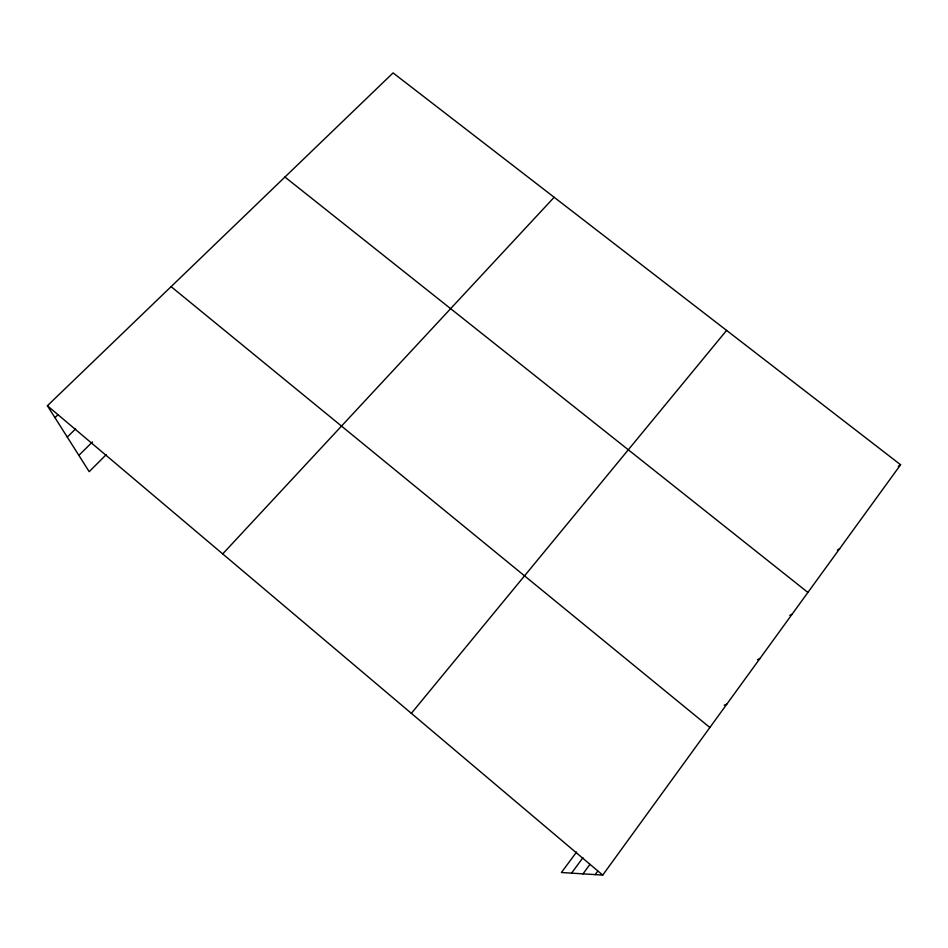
<?xml version="1.0" encoding="UTF-8"?>
<svg xmlns="http://www.w3.org/2000/svg" width="948" height="948" viewBox="0 0 948 948"><rect width="100%" height="100%" fill="white"/><g stroke="black" fill="none" stroke-linecap="round" stroke-linejoin="round"><path stroke-width="1.42" d="M576.55 852.039L561.417 872.515L602.738 875.087L900.6 464.745L393.076 72.913L47.4 405.744L89.195 471.666L106.2 454.673M595.202 874.625L597.785 871.07M582.996 873.866L589.929 864.398M571.561 873.144L582.925 857.703M411.349 713.334L726.583 330.402M222.709 553.916L554.153 197.267M78.862 455.372L92.466 441.91M67.261 437.075L75.579 428.934M54.96 417.665L58.077 414.655M898.266 466.369L900.6 464.745M837.357 550.089L839.691 548.655M789.779 615.418L792.149 614.15M757.464 659.678L759.952 658.516M724.189 705.205L726.808 704.174M284.933 177.039L807.909 592.441M171.102 286.64L709.862 727.507M47.4 405.744L602.738 875.087"/></g></svg>
